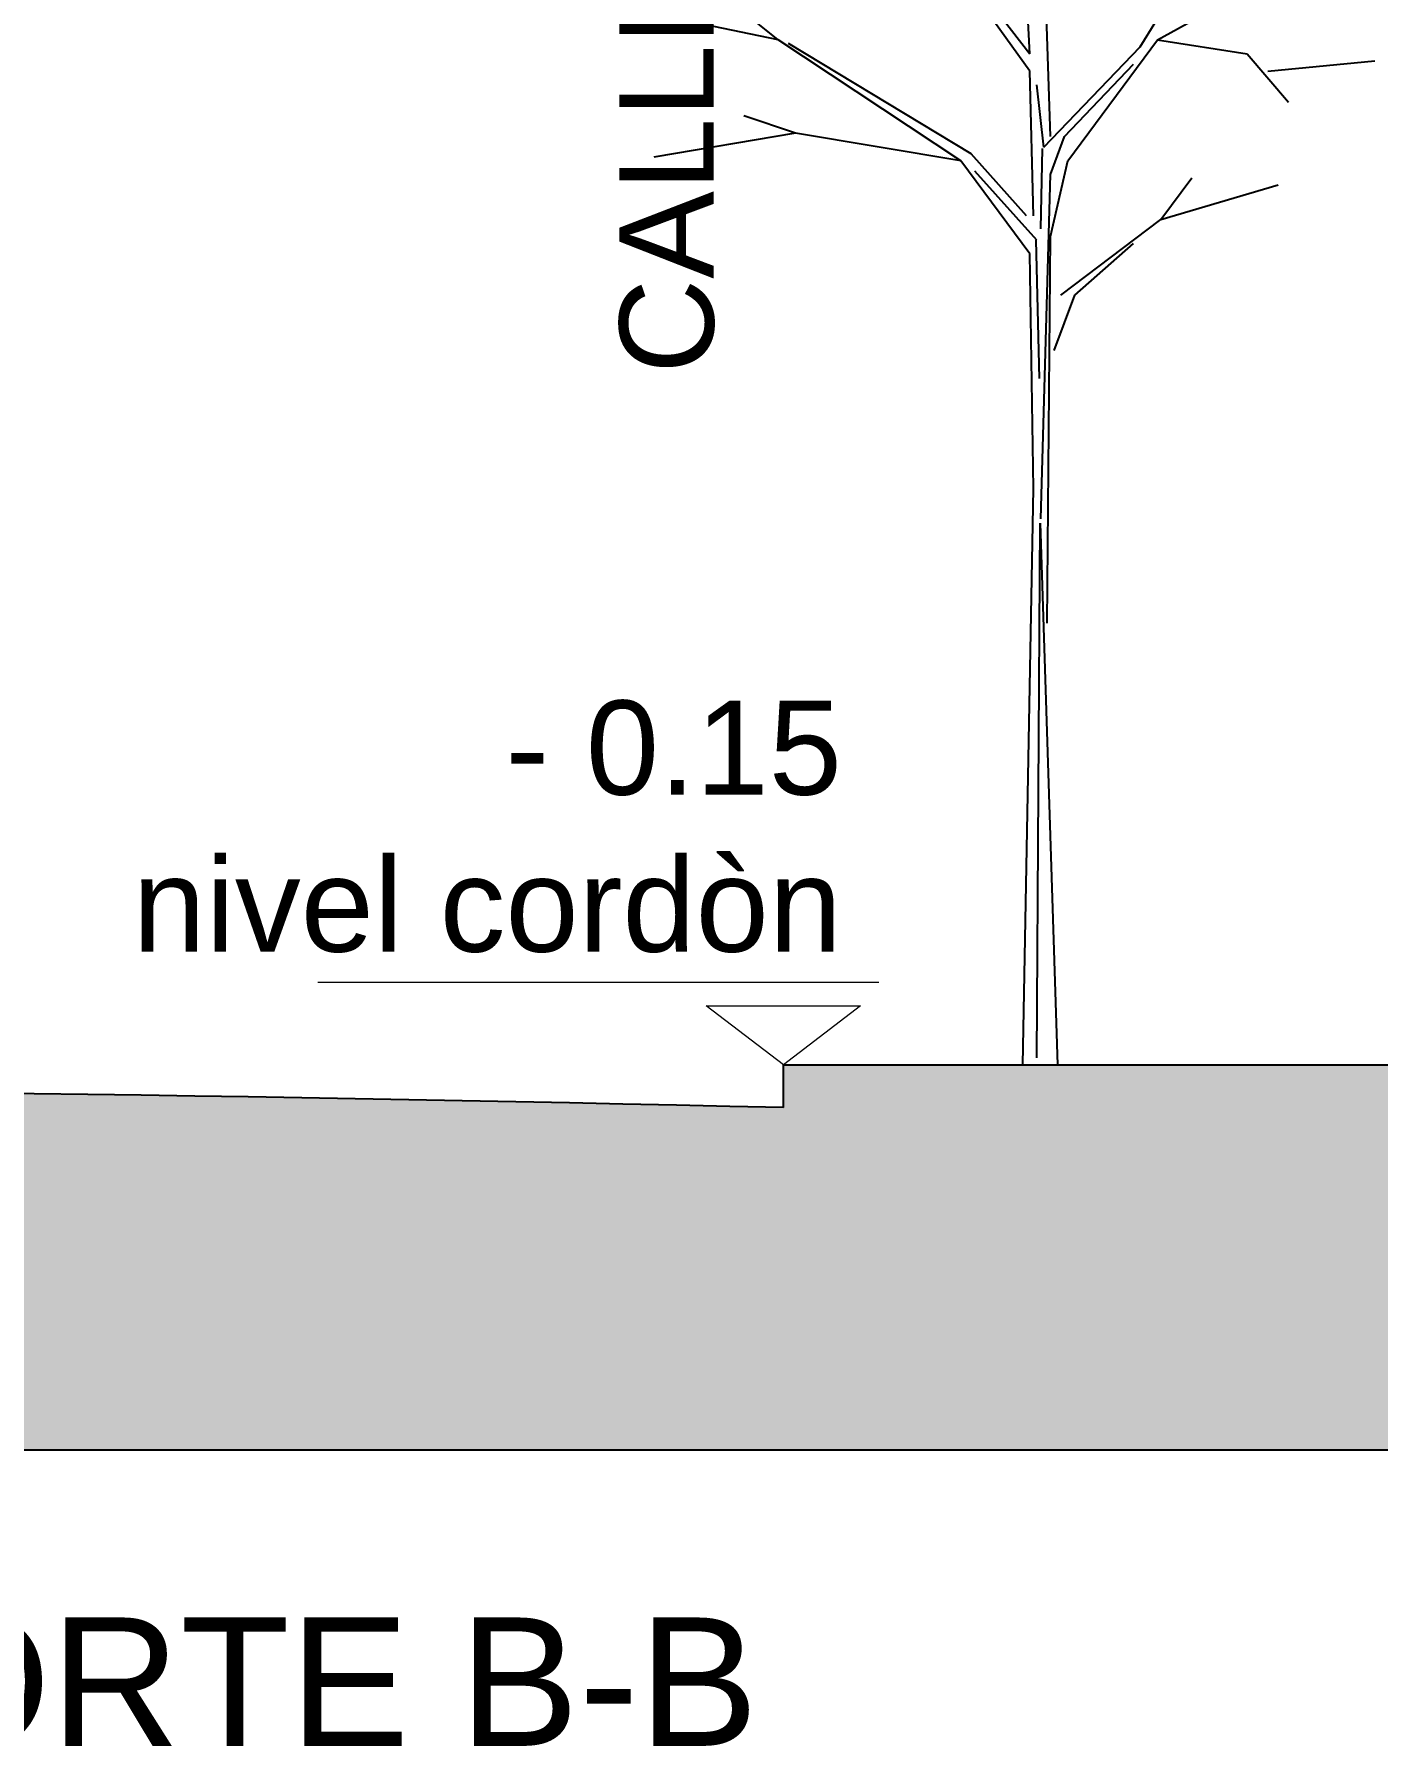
# Model space of a CAD drawing. Header units: inches. Extents: x -309 to 190, y -1585 to -1350.
# Drawn here: x -72.147 to -69.009, y -1454.254 to -1450.252 of the extents above; entities that cross this region are included whole.
import ezdxf

# ---------------------------------------------------------------- set-up
doc = ezdxf.new("R2010")
doc.units = ezdxf.units.IN
doc.header["$MEASUREMENT"] = 0
doc.layers.get('0').update_dxf_attribs({"color": 9, "linetype": 'CONTINUOUS'})
for name, color, linetype in [('0.50', 9, 'CONTINUOUS'), ('TEXTOS', 9, 'CONTINUOUS'), ('TEXTVENT', 9, 'CONTINUOUS')]:
    doc.layers.add(name, color=color, linetype=linetype)
doc.layers.add('cotas', color=9, linetype='CONTINUOUS', lineweight=15)
doc.styles.add('ARIAL', font='arial.ttf', dxfattribs={"height": 0.2249999940395355})
doc.styles.get("Standard").update_dxf_attribs({"font": 'arial.ttf'})

# ---------------------------------------------------------------- blocks, each defined once
blk = doc.blocks.new('Arvls022')
at = {"color": 0, "linetype": 'ByBlock'}
for p, q in [((0.0529333941801049, 0.5281754429644386), (0.1209581279383691, 0.6391758994149135)), ((-0.1350160416992487, 0.5317544296443835), (-0.2567554280288276, 0.6302024980289636)), ((-0.0043587786879469, 0.5245445869123202), (-0.0096991350729327, 0.6266235113490187)), ((-0.0043587786879469, 0.5156230548985432), (-0.050866542545541, 0.580096684509731)), ((-0.0472890222488029, 0.580096684509731), (-0.0043587786879469, 0.5245445869123202)), ((0.0064256303225108, 0.4815967467529774), (0.0028481100257718, 0.5836756711896758)), ((0.0619031189820714, 0.5317544296443835), (0.1102255670481558, 0.5585708950578862)), ((-0.1350160416992487, 0.5317544296443835), (-0.2209283769412043, 0.5496493630441095)), ((-0.0401339816553268, 0.4690443586870825), (-0.1350160416992487, 0.5317544296443835)), ((-0.0347936252703418, 0.4726233453670279), (-0.1296238371940204, 0.5299390016183243)), ((0.0028481100257718, 0.4762023320469729), (0.0529333941801049, 0.5281754429644386)), ((0.0153435070042338, 0.4690443586870825), (0.0619031189820714, 0.5317544296443835)), ((0.0619031189820714, 0.5317544296443835), (0.1084627309599071, 0.5245445869123202)), ((0.0135806709159852, 0.4815967467529774), (0.0493558738833659, 0.5192020415784886)), ((0.1084627309599071, 0.5245445869123202), (0.1299278527403356, 0.4994916801527034)), ((0.1191952918501222, 0.5156230548985432), (0.1746727805096828, 0.5209656002323749)), ((-0.0025440944794566, 0.4404124652475208), (-0.0043587786879469, 0.5156230548985432)), ((0.0028481100257718, 0.4762023320469729), (-0.0007812583912088, 0.5084650815386529)), ((-0.1260463168972823, 0.4833603054068636), (-0.1529036431829391, 0.4923337067928131)), ((-0.1260463168972823, 0.4833603054068636), (-0.1994632551607758, 0.4708597867131417)), ((-0.0401339816553268, 0.4690443586870825), (-0.1260463168972823, 0.4833603054068636)), ((0.0064256303225108, 0.4618863853271922), (0.0135806709159852, 0.4815967467529774)), ((-0.0061216147761947, 0.4404124652475208), (-0.0347936252703418, 0.4726233453670279)), ((0.0013963626589799, 0.4336694468650153), (0.0022777807031034, 0.475476160836549)), ((-0.0043587786879469, 0.4207021038217356), (-0.0401339816553268, 0.4690443586870825)), ((-0.0007812583912088, 0.4278600771816259), (-0.0329789410618515, 0.4637018133532509)), ((0.0064256303225108, 0.4296755052076851), (0.0153435070042338, 0.4690443586870825)), ((0.0013963626589799, 0.2832482675629695), (0.0064256303225108, 0.4618863853271922)), ((0.0636659550703183, 0.4385970372214616), (0.0797907204657609, 0.460122826673306)), ((0.0636659550703183, 0.4385970372214616), (0.1245356482351081, 0.4564919706211877)), ((0.0117659867074949, 0.3992281837420641), (0.0636659550703183, 0.4385970372214616)), ((0.0005667927350981, 0.3559691273496828), (-0.0010923471126647, 0.4278600771816259)), ((0.0046109461140205, 0.2290966430142332), (0.0064256303225108, 0.4296755052076851)), ((-0.0025440944794566, 0.2989128179592515), (-0.0043587786879469, 0.4207021038217356)), ((0.018921027300971, 0.3992281837420641), (0.0493558738833659, 0.4260965185277397)), ((0.0081884664107577, 0.370544420930329), (0.018921027300971, 0.3992281837420641)), ((-0.007936298984685, -0.0001659819909541), (-0.0025440944794566, 0.2989128179592515)), ((-0.0007812583912088, 0.0034130046889911), (0.0010334258172815, 0.2810178845595255)), ((0.0010334258172815, 0.2810178845595255), (0.010003150619248, -0.0001659819909541))]:
    blk.add_line(p, q, dxfattribs=at)

msp = doc.modelspace()

# ---------------------------------------------------------------- hatches: boundary and pattern name
at = {"layer": '0.50'}
h = msp.add_hatch(dxfattribs=at)
h.set_pattern_fill('ANSI36', color=256, scale=0.4)
h.set_pattern_definition([(45, (-166.7372012023438, 54.53774539373079), (0.0265165042944955, 0.0972271824131503), [0.125, -0.025, 0, -0.025])])
edge = h.paths.add_edge_path()
edge.add_line((33.62270249277816, -1452.658745454845), (37.60270249277681, -1452.658745454845))
edge.add_line((37.60270249277681, -1452.658745454845), (37.60270249277681, -1452.758745454845))
edge.add_arc((41.60270249278807, -1651.249140402023), 198.5306950732981, 88.84552549082451, 91.15447450918191, ccw=False)
edge.add_line((45.60270249277681, -1452.758745454844), (45.60270249277681, -1453.558745454845))
edge.add_line((45.60270249277681, -1453.558745454845), (33.62270249277816, -1453.558745454845))
edge.add_line((33.62270249277816, -1453.558745454845), (33.62270249277816, -1452.658745454845))
edge = h.paths.add_edge_path()
edge.add_arc((-74.39729750721847, -1622.43823409084), 169.7266298014918, 88.64956760744002, 91.35043239256328, ccw=False)
edge.add_line((-70.39729750722319, -1452.758745454845), (-70.39729750722319, -1452.658745454845))
edge.add_line((-70.39729750722319, -1452.658745454845), (33.62270249277816, -1452.658745454845))
edge.add_line((33.62270249277816, -1452.658745454845), (33.62270249277816, -1453.558745454845))
edge.add_line((33.62270249277816, -1453.558745454845), (-70.39729750722319, -1453.558745454845))
edge.add_line((-70.39729750722319, -1453.558745454845), (-78.3972975072234, -1453.558745454845))
edge.add_line((-78.3972975072234, -1453.558745454845), (-78.3972975072234, -1452.758745454845))

# ---------------------------------------------------------------- linework, layer by layer
for points in [[(-70.39729750722319, -1452.758745454845), (-70.39729750722319, -1452.658745454845), (-66.39592237377147, -1452.658745454845), (-66.39592237377147, -1452.508745454845), (33.60407762684417, -1452.508745454845), (33.60407762684417, -1452.658745454845), (37.60270249277681, -1452.658745454845), (37.60270249277681, -1452.758745454845)], [(45.60270249277681, -1452.758745454845), (45.60270249277681, -1453.558745454845), (-70.39729750722319, -1453.558745454845), (-78.3972975072234, -1453.558745454845), (-78.3972975072234, -1452.758745454845)]]:
    msp.add_lwpolyline(points)
msp.add_arc((-74.39729750721729, -1622.43823409084), 169.7266298014919, 88.6495676074367, 91.35043239256329)
at = {"layer": 'cotas'}
msp.add_line((-70.17460442702297, -1452.466467120484), (-71.48448605083792, -1452.466467120484), dxfattribs=at)
msp.add_lwpolyline([(-70.39729750722319, -1452.658745454845), (-70.57729750722325, -1452.520745454845), (-70.21729750722322, -1452.520745454845), (-70.39729750722319, -1452.658745454845)], close=True, dxfattribs=at)

# ---------------------------------------------------------------- block references
at = {"xscale": 4.5, "yscale": 4.5, "zscale": 4.5}
msp.add_blockref('Arvls022', (-69.80195603910175, -1452.657998535886), dxfattribs=at)

# ---------------------------------------------------------------- texts
at = {"layer": 'TEXTOS', "insert": (-70.49966814788604, -1451.044893047832), "char_height": 0.22, "attachment_point": 7, "rotation": 89.99999999998123, "line_spacing_factor": 0.8431682062178028}
msp.add_mtext('CALLE RECONQUISTA', dxfattribs=at)
msp.add_mtext('CALLE RECONQUISTA', dxfattribs=at)
at = {"layer": 'TEXTOS', "char_height": 0.22, "width": 1.771069851545057, "attachment_point": 3}
for insert in [(-70.26048990784061, -1451.807879853091), (-70.26048990784061, -1451.80787985309)]:
    msp.add_mtext('- 0.15\\Pnivel cordòn', dxfattribs=dict(at, insert=insert))
at = {"layer": 'TEXTVENT', "insert": (-72.73745735450103, -1453.949556230461), "char_height": 0.3, "attachment_point": 1, "style": 'ARIAL'}
msp.add_mtext_dynamic_manual_height_columns('CORTE B-B', width=25.39871419520478, gutter_width=0.75, heights=[0], dxfattribs=at)

doc.saveas('drawing.dxf')
